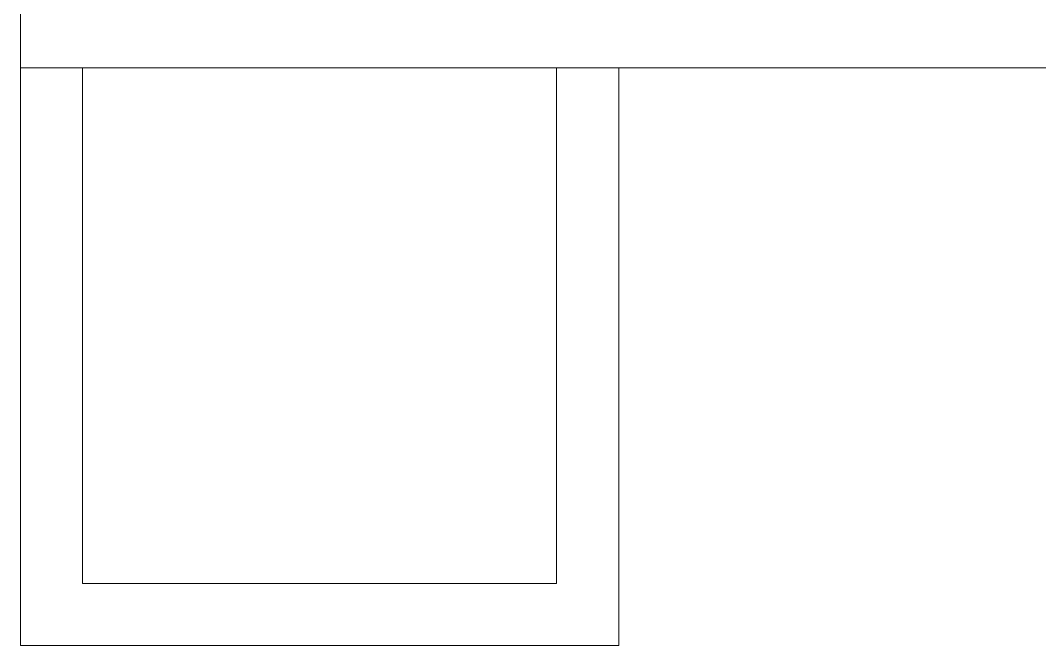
# Model space of a CAD drawing. Header units: millimetres. Extents: x -21807 to 26525, y -2564 to 60640.
# Drawn here: x -6555 to -5735, y 57252 to 57755 of the extents above; entities that cross this region are included whole.
import ezdxf

# ---------------------------------------------------------------- set-up
doc = ezdxf.new("R2010")
doc.units = ezdxf.units.MM
doc.layers.add('A-WALL', color=7, linetype='Continuous', lineweight=9)

# ---------------------------------------------------------------- blocks, each defined once
blk = doc.blocks.new('AK-SGS-M3-A_rvt-1-MẶT BẰNG PHÂN VÙNG ÁP SUẤT')
at = {"layer": 'A-WALL', "color": 254, "lineweight": 13, "true_color": 0xcccccc}
for p, q in [((-6555.15, 58116.94), (-6555.15, 57716.94)), ((-6555.15, 57716.94), (-6555.15, 57301.94)), ((-6505.15, 57716.94), (-6123.59, 57716.94)), ((-6505.15, 57301.94), (-6505.15, 57716.94)), ((-6123.59, 57716.94), (-6123.59, 57301.94)), ((-6073.59, 57716.94), (-5058.59, 57716.94)), ((-6073.59, 57251.94), (-6073.59, 57716.94)), ((-6555.15, 57301.94), (-6555.15, 57251.94)), ((-6123.59, 57301.94), (-6505.15, 57301.94)), ((-6555.15, 57251.94), (-6123.59, 57251.94)), ((-6123.59, 57251.94), (-6073.59, 57251.94))]:
    blk.add_line(p, q, dxfattribs=at)
at = {"layer": 'A-WALL', "color": 254, "lineweight": 13, "true_color": 0xe0e0e0}
for p, q in [((-6555.15, 58116.94), (-6555.15, 57716.94)), ((-6555.15, 57716.94), (-6555.15, 57301.94)), ((-6505.15, 57716.94), (-6123.59, 57716.94)), ((-6505.15, 57301.94), (-6505.15, 57716.94)), ((-6123.59, 57716.94), (-6123.59, 57301.94)), ((-6073.59, 57716.94), (-5058.59, 57716.94)), ((-6073.59, 57251.94), (-6073.59, 57716.94)), ((-6555.15, 57251.94), (-6555.15, 57301.94)), ((-6123.59, 57301.94), (-6505.15, 57301.94)), ((-6555.15, 57251.94), (-6123.59, 57251.94)), ((-6073.59, 57251.94), (-6123.59, 57251.94))]:
    blk.add_line(p, q, dxfattribs=at)
at = {"layer": 'A-WALL', "color": 7, "lineweight": 13, "true_color": 0xececec}
for p, q in [((-6505.15, 57716.94), (-6555.15, 57716.94)), ((-6555.15, 57716.94), (-6505.15, 57716.94)), ((-6123.59, 57716.94), (-6073.59, 57716.94)), ((-6123.59, 57716.94), (-6073.59, 57716.94))]:
    blk.add_line(p, q, dxfattribs=at)

msp = doc.modelspace()

# ---------------------------------------------------------------- block references
at = {"lineweight": 5}
msp.add_blockref('AK-SGS-M3-A_rvt-1-MẶT BẰNG PHÂN VÙNG ÁP SUẤT', (0, 0), dxfattribs=at)

doc.saveas('drawing.dxf')
